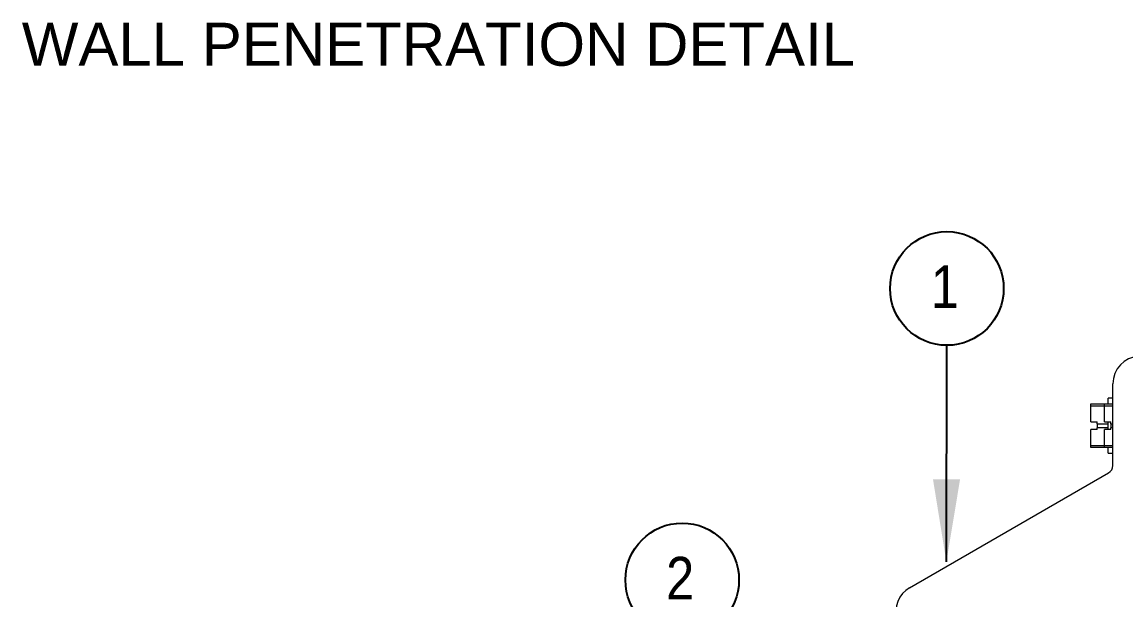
# Model space of a CAD drawing. Header units: inches. Extents: x -22 to 145, y -20 to 61.
# Drawn here: x 19.697 to 22.107, y 7.783 to 9.044 of the extents above; entities that cross this region are included whole.
import ezdxf
from ezdxf.enums import TextEntityAlignment as Align

# ---------------------------------------------------------------- set-up
doc = ezdxf.new("R2010")
doc.units = ezdxf.units.IN
doc.header["$MEASUREMENT"] = 0
for name, color, linetype in [('M-DET-MEDIUM', 3, 'Continuous'), ('M-DET-TXT', 2, 'Continuous'), ('M-DET-WIDE', 255, 'Continuous')]:
    doc.layers.add(name, color=color, linetype=linetype)
doc.styles.add('ARC-TEXT', font='arial.ttf', dxfattribs={"width": 1.00018, "height": 0.0938})
doc.styles.get("Standard").update_dxf_attribs({"font": 'arial.ttf'})
doc.dimstyles.new('Standard 2', dxfattribs={"dimtxt": 0.18, "dimasz": 0.18, "dimexe": 0.18, "dimexo": 0.0625, "dimgap": 0.09, "dimtad": 0, "dimtih": 1, "dimtoh": 1, "dimdec": 4, "dimzin": 0, "dimdsep": 46, "dimtxsty": 'Standard', "dimcen": 0.09, "dimadec": 0, "dimazin": 0, "dimtfac": 1, "dimtdec": 4, "dimtofl": 0, "dimtmove": 0, "dimatfit": 3, "dimfxl": 1, "dimtolj": 1, "dimtzin": 0, "dimarcsym": 0})

# ---------------------------------------------------------------- blocks, each defined once
blk = doc.blocks.new('block 325')
at = {"lineweight": 0}
blk.add_lwpolyline([(3.7181, 7.2655), (3.7076, 7.2655)], dxfattribs=at)
blk = doc.blocks.new('block 326')
at = {"lineweight": 0}
blk.add_lwpolyline([(3.7076, 7.1457), (3.7181, 7.1457)], dxfattribs=at)
blk = doc.blocks.new('block 758')
at = {"lineweight": 0}
blk.add_lwpolyline([(3.7136, 7.2101), (3.7136, 7.2011)], dxfattribs=at)
blk = doc.blocks.new('block 759')
at = {"lineweight": 0}
blk.add_lwpolyline([(3.7001, 7.2139), (3.7136, 7.2139)], dxfattribs=at)
blk = doc.blocks.new('block 760')
at = {"lineweight": 0}
blk.add_lwpolyline([(3.7001, 7.2139), (3.7001, 7.2487)], dxfattribs=at)
blk = doc.blocks.new('block 761')
at = {"lineweight": 0}
blk.add_lwpolyline([(3.7136, 7.2101), (3.7136, 7.2139)], dxfattribs=at)
blk = doc.blocks.new('block 762')
at = {"lineweight": 0}
blk.add_lwpolyline([(3.7001, 7.1626), (3.7001, 7.1974)], dxfattribs=at)
blk = doc.blocks.new('block 763')
at = {"lineweight": 0}
blk.add_lwpolyline([(3.7136, 7.1974), (3.7001, 7.1974)], dxfattribs=at)
blk = doc.blocks.new('block 764')
at = {"lineweight": 0}
blk.add_lwpolyline([(3.7136, 7.1974), (3.7136, 7.2011)], dxfattribs=at)
blk = doc.blocks.new('block 969')
at = {"lineweight": 0}
blk.add_lwpolyline([(3.7001, 7.2532), (3.7181, 7.2532)], dxfattribs=at)
blk = doc.blocks.new('block 970')
at = {"lineweight": 0}
blk.add_lwpolyline([(3.7001, 7.2487), (3.7001, 7.2532)], dxfattribs=at)
blk = doc.blocks.new('block 971')
at = {"lineweight": 0}
blk.add_lwpolyline([(3.7181, 7.1581), (3.7001, 7.1581)], dxfattribs=at)
blk = doc.blocks.new('block 972')
at = {"lineweight": 0}
blk.add_lwpolyline([(3.7001, 7.1581), (3.7001, 7.1626)], dxfattribs=at)
blk = doc.blocks.new('block 975')
at = {"lineweight": 0}
blk.add_lwpolyline([(3.7076, 7.2056), (3.7076, 7.2139)], dxfattribs=at)
blk = doc.blocks.new('block 976')
at = {"lineweight": 0}
blk.add_lwpolyline([(3.7076, 7.2532), (3.7076, 7.2655)], dxfattribs=at)
blk = doc.blocks.new('block 977')
at = {"lineweight": 0}
blk.add_lwpolyline([(3.7076, 7.1457), (3.7076, 7.1581)], dxfattribs=at)
blk = doc.blocks.new('block 978')
at = {"lineweight": 0}
blk.add_lwpolyline([(3.7076, 7.1974), (3.7076, 7.2056)], dxfattribs=at)
blk = doc.blocks.new('block 979')
at = {"lineweight": 0}
blk.add_lwpolyline([(3.6837, 7.2101), (3.6837, 7.2011)], dxfattribs=at)
blk = doc.blocks.new('block 980')
at = {"lineweight": 0}
blk.add_lwpolyline([(3.6702, 7.1626), (3.6702, 7.1974)], dxfattribs=at)
blk = doc.blocks.new('block 981')
at = {"lineweight": 0}
blk.add_lwpolyline([(3.6837, 7.1974), (3.6702, 7.1974)], dxfattribs=at)
blk = doc.blocks.new('block 982')
at = {"lineweight": 0}
blk.add_lwpolyline([(3.6837, 7.1974), (3.6837, 7.2011)], dxfattribs=at)
blk = doc.blocks.new('block 983')
at = {"lineweight": 0}
blk.add_lwpolyline([(3.6702, 7.2139), (3.6837, 7.2139)], dxfattribs=at)
blk = doc.blocks.new('block 984')
at = {"lineweight": 0}
blk.add_lwpolyline([(3.6702, 7.2139), (3.6702, 7.2487)], dxfattribs=at)
blk = doc.blocks.new('block 985')
at = {"lineweight": 0}
blk.add_lwpolyline([(3.6837, 7.2101), (3.6837, 7.2139)], dxfattribs=at)
blk = doc.blocks.new('block 1087')
at = {"lineweight": 0}
blk.add_lwpolyline([(3.7001, 7.1581), (3.6702, 7.1581)], dxfattribs=at)
blk = doc.blocks.new('block 1088')
at = {"lineweight": 0}
blk.add_lwpolyline([(3.6702, 7.1581), (3.6702, 7.1626)], dxfattribs=at)
blk = doc.blocks.new('block 1089')
at = {"lineweight": 0}
blk.add_lwpolyline([(3.6702, 7.2532), (3.7001, 7.2532)], dxfattribs=at)
blk = doc.blocks.new('block 1090')
at = {"lineweight": 0}
blk.add_lwpolyline([(3.6702, 7.2487), (3.6702, 7.2532)], dxfattribs=at)
blk = doc.blocks.new('block 1108')
at = {"lineweight": 0}
blk.add_lwpolyline([(3.7181, 7.1189), (3.7181, 7.2974)], dxfattribs=at)
blk = doc.blocks.new('block 1111')
at = {"lineweight": 0}
blk.add_open_spline([(3.7748, 7.3571), (3.7432, 7.3557), (3.7179, 7.329), (3.7181, 7.2974)], degree=3, dxfattribs=at)
blk = doc.blocks.new('block 1112')
at = {"lineweight": 0}
blk.add_lwpolyline([(3.2741, 6.8518), (3.7087, 7.1028)], dxfattribs=at)
blk = doc.blocks.new('block 1115')
at = {"lineweight": 0}
blk.add_open_spline([(3.2741, 6.8518), (3.2509, 6.8393), (3.2386, 6.8091), (3.2464, 6.7838)], degree=3, dxfattribs=at)
blk = doc.blocks.new('block 1116')
at = {"lineweight": 0}
blk.add_open_spline([(3.7087, 7.1028), (3.7142, 7.1056), (3.7184, 7.1128), (3.7181, 7.119)], degree=3, dxfattribs=at)
blk = doc.blocks.new('block 1149')
at = {"lineweight": 0}
blk.add_lwpolyline([(3.7181, 7.2011), (3.7136, 7.2011)], dxfattribs=at)
blk = doc.blocks.new('block 1150')
at = {"lineweight": 0}
blk.add_lwpolyline([(3.7136, 7.2101), (3.7181, 7.2101)], dxfattribs=at)
blk = doc.blocks.new('block 1151')
at = {"lineweight": 0}
blk.add_lwpolyline([(3.7181, 7.2487), (3.7001, 7.2487)], dxfattribs=at)
blk = doc.blocks.new('block 1152')
at = {"lineweight": 0}
blk.add_lwpolyline([(3.7001, 7.1626), (3.7181, 7.1626)], dxfattribs=at)
blk = doc.blocks.new('block 1153')
at = {"lineweight": 0}
blk.add_lwpolyline([(3.7076, 7.2011), (3.6837, 7.2011)], dxfattribs=at)
blk = doc.blocks.new('block 1154')
at = {"lineweight": 0}
blk.add_lwpolyline([(3.6837, 7.2101), (3.7076, 7.2101)], dxfattribs=at)
blk = doc.blocks.new('block 1155')
at = {"lineweight": 0}
blk.add_lwpolyline([(3.6702, 7.1626), (3.7001, 7.1626)], dxfattribs=at)
blk = doc.blocks.new('block 1156')
at = {"lineweight": 0}
blk.add_lwpolyline([(3.7001, 7.2487), (3.6702, 7.2487)], dxfattribs=at)
blk = doc.blocks.new('block 1168')
at = {"lineweight": 0}
for points in [[(3.7181, 7.2974), (3.7181, 7.2974)], [(3.7748, 7.2974), (3.7748, 7.2974)]]:
    blk.add_lwpolyline(points, dxfattribs=at)
blk = doc.blocks.new('block 1169')
at = {"lineweight": 0}
blk.add_lwpolyline([(3.7181, 7.1189), (3.7181, 7.1189)], dxfattribs=at)
blk = doc.blocks.new('block 1170')
at = {"lineweight": 0}
blk.add_lwpolyline([(3.7087, 7.1027), (3.7087, 7.1027)], dxfattribs=at)
blk = doc.blocks.new('block 1171')
at = {"lineweight": 0}
blk.add_lwpolyline([(3.7087, 7.1027), (3.7087, 7.1027)], dxfattribs=at)
blk = doc.blocks.new('block 1172')
at = {"lineweight": 0}
blk.add_open_spline([(3.7087, 7.1027), (3.7142, 7.1056), (3.7184, 7.1128), (3.7181, 7.1189)], degree=3, dxfattribs=at)
blk = doc.blocks.new('000003')
at = {"ltscale": 6}
blk.add_circle((0, 0), 1.488, dxfattribs=at)
at = {"ltscale": 12, "style": 'ARC-TEXT', "width": 0.85}
blk.add_attdef('X', text='', height=1.116, dxfattribs=at).set_placement((-0.054, -0.512), align=Align.CENTER)

msp = doc.modelspace()

# ---------------------------------------------------------------- block references
at = {"layer": 'M-DET-MEDIUM', "color": 3}
for name in ['block 1168', 'block 325', 'block 976', 'block 1089', 'block 1090', 'block 984', 'block 1156', 'block 969', 'block 970', 'block 760', 'block 1151', 'block 983', 'block 985', 'block 759', 'block 975', 'block 761', 'block 980', 'block 981', 'block 979', 'block 1154', 'block 982', 'block 1153', 'block 762', 'block 763', 'block 978', 'block 758', 'block 1150', 'block 764', 'block 1149', 'block 1088', 'block 1155', 'block 1087', 'block 972', 'block 1152', 'block 971', 'block 977', 'block 326']:
    msp.add_blockref(name, (18.36023, 0.95754), dxfattribs=at)
at = {"layer": 'M-DET-TXT', "xscale": 0.08333333333325754, "yscale": 0.08333333333325754, "zscale": 0.08333333333325754}
for p, values in [((21.71585, 8.46267), {'X': '1'}), ((21.13795, 7.82688), {'X': '2'})]:
    msp.add_blockref('000003', p, dxfattribs=at).add_auto_attribs(values)
at = {"layer": 'M-DET-WIDE'}
for name in ['block 1111', 'block 1108', 'block 1116', 'block 1172', 'block 1169', 'block 1112', 'block 1170', 'block 1171', 'block 1115']:
    msp.add_blockref(name, (18.36023, 0.95754), dxfattribs=at)

# ---------------------------------------------------------------- texts
at = {"layer": 'M-DET-TXT', "insert": (19.69594, 9.04238), "char_height": 0.09375, "width": 4.5110479, "attachment_point": 1, "style": 'ARC-TEXT'}
msp.add_mtext('\\pi-0.28125,l0.28125,t0.28125;WALL PENETRATION DETAIL', dxfattribs=at)

# ---------------------------------------------------------------- leaders
at = {"layer": 'M-DET-TXT'}
msp.add_leader([(21.71476, 7.86645), (21.7157, 8.33864)], dimstyle='Standard 2', override={"dimgap": 0.09, "dimtad": 0}, dxfattribs=at)

doc.saveas('drawing.dxf')
